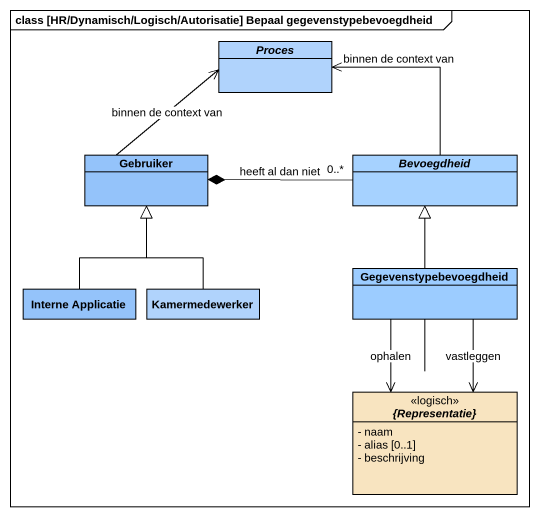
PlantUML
@startuml
mainframe class [HR/Dynamisch/Logisch/Autorisatie] Bepaal gegevenstypebevoegdheid
hide circle
hide empty members
skinparam classAttributeIconSize 0
abstract class Proces #B0D3FC
class Gebruiker #94C3FA
abstract class Bevoegdheid #A6D2FF
class "Interne Applicatie" as Interne_Applicatie #94C3FA
class Kamermedewerker #B0D3FC
class Gegevenstypebevoegdheid #9CCCFF
abstract class "{Representatie}" as Representatie <<logisch>> #F8E4C0 {
  - naam
  - alias [0..1]
  - beschrijving
}
Gebruiker -up-> Proces : binnen de context van
Bevoegdheid -up-> Proces : binnen de context van
Bevoegdheid "0..*" -left-* Gebruiker : heeft al dan niet
Interne_Applicatie -up-|> Gebruiker
Kamermedewerker -up-|> Gebruiker
Gegevenstypebevoegdheid -up-|> Bevoegdheid
Gegevenstypebevoegdheid --> Representatie : vastleggen
Gegevenstypebevoegdheid --> Representatie : ophalen
@enduml
